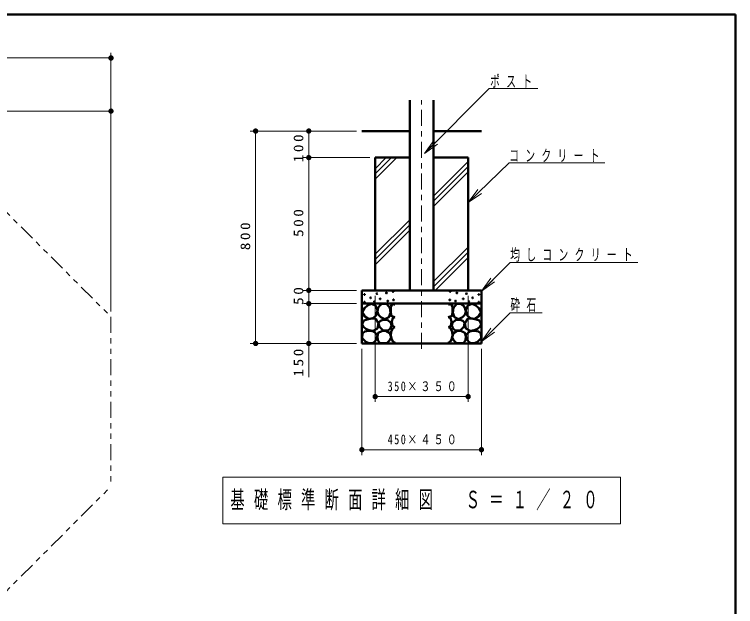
# Model space of a CAD drawing. Units: millimetres on the paper, with parts at other scales. Extents: x -385 to 0, y -594 to 267.
# Drawn here: x -135.7 to 0, y -438.5 to -327 of the extents above; entities that cross this region are included whole.
import ezdxf

# ---------------------------------------------------------------- set-up
doc = ezdxf.new("R2010")
doc.units = ezdxf.units.MM
doc.linetypes.add('USER2', pattern=[6, 3, -1, 1, -1])
doc.linetypes.add('USER3', pattern=[8, 3, -1, 1, -1, 1, -1])
doc.layers.add('LY_1', color=140, linetype='Continuous', lineweight=50)
doc.styles.add('ＭＳ ゴシック', font='')
doc.styles.get('ＭＳ ゴシック').set_extended_font_data('MS Gothic')

# ---------------------------------------------------------------- blocks, each defined once
blk = doc.blocks.new('filled_dot')
at = {"color": 0, "linetype": 'Continuous', "lineweight": -2, "const_width": 1.25}
blk.add_lwpolyline([(-0.625, 0, 1), (0.625, 0, 1)], format="xyb", close=True, dxfattribs=at)

msp = doc.modelspace()

# ---------------------------------------------------------------- linework, layer by layer
at = {"layer": 'LY_1', "color": 7}
for p, q in [((0, -327), (-385, -327)), ((0, -594), (0, -327))]:
    msp.add_line(p, q, dxfattribs=at)
at = {"layer": 'LY_1', "color": 7, "lineweight": 13}
for p, q in [((-351.985, -335.203), (-117.555, -335.203)), ((-117.555, -382.936), (-117.555, -334.203)), ((-58.57, -353.184), (-46.358, -340.972)), ((-46.358, -340.972), (-37.209, -340.972)), ((-117.555, -382.936), (-117.555, -344.203)), ((-174.605, -345.203), (-117.555, -345.203)), ((-81.333, -348.958), (-91.333, -348.958)), ((-90.333, -388.958), (-90.333, -348.958)), ((-71.333, -348.958), (-81.333, -348.958)), ((-80.333, -353.958), (-80.333, -348.958)), ((-58.57, -353.184), (-56.802, -350.709)), ((-58.57, -353.184), (-56.449, -351.063)), ((-56.095, -351.416), (-58.57, -353.184)), ((-68.833, -353.958), (-81.333, -353.958)), ((-80.333, -378.958), (-80.333, -353.958)), ((-67.833, -356.05), (-65.741, -353.958)), ((-67.833, -357.04), (-64.751, -353.958)), ((-67.833, -358.03), (-63.761, -353.958)), ((-56.856, -361.194), (-50.333, -354.672)), ((-50.333, -362.444), (-42.608, -354.948)), ((-42.608, -354.948), (-24.608, -354.948)), ((-56.856, -362.184), (-50.333, -355.662)), ((-56.856, -363.174), (-50.333, -356.652)), ((-50.333, -362.444), (-48.528, -359.996)), ((-50.333, -362.444), (-48.18, -360.355)), ((-47.832, -360.714), (-50.333, -362.444)), ((-67.833, -372.172), (-61.311, -365.649)), ((-67.833, -373.162), (-61.311, -366.639)), ((-67.833, -374.152), (-61.311, -367.629)), ((-56.856, -377.316), (-50.333, -370.794)), ((-56.856, -378.306), (-50.333, -371.784)), ((-56.517, -378.958), (-50.333, -372.774)), ((-47.833, -379.138), (-42.424, -373.729)), ((-42.424, -373.729), (-18.424, -373.729)), ((-47.833, -379.138), (-46.065, -376.663)), ((-47.833, -379.138), (-45.712, -377.017)), ((-45.358, -377.37), (-47.833, -379.138)), ((-71.333, -378.958), (-81.333, -378.958)), ((-80.333, -381.458), (-80.333, -378.958)), ((-67.833, -379.958), (-67.833, -399.958)), ((-50.333, -379.958), (-50.333, -399.958)), ((-71.333, -381.458), (-81.333, -381.458)), ((-80.333, -395.327), (-80.333, -381.458)), ((-47.833, -388.574), (-42.424, -383.165)), ((-42.424, -383.165), (-36.38, -383.165)), ((-47.833, -388.574), (-46.065, -386.099)), ((-47.833, -388.574), (-45.712, -386.453)), ((-45.358, -386.806), (-47.833, -388.574)), ((-81.333, -388.958), (-91.333, -388.958)), ((-71.333, -388.958), (-81.333, -388.958)), ((-70.333, -389.958), (-70.333, -409.958)), ((-47.833, -389.958), (-47.833, -409.958)), ((-50.333, -398.958), (-67.833, -398.958)), ((-47.833, -408.958), (-70.333, -408.958)), ((-96.483, -414.135), (-96.483, -422.935)), ((-21.683, -414.135), (-96.483, -414.135)), ((-21.683, -422.935), (-21.683, -414.135)), ((-96.483, -422.935), (-21.683, -422.935))]:
    msp.add_line(p, q, dxfattribs=at)
at = {"layer": 'LY_1'}
for p, q in [((-61.311, -378.958), (-61.311, -343.151)), ((-56.856, -378.958), (-56.856, -343.151)), ((-61.311, -348.958), (-70.333, -348.958)), ((-47.833, -348.958), (-56.856, -348.958)), ((-67.833, -353.958), (-67.833, -378.958)), ((-61.311, -353.958), (-67.833, -353.958)), ((-50.333, -353.958), (-56.856, -353.958)), ((-50.333, -353.958), (-50.333, -378.958)), ((-70.333, -378.958), (-70.333, -388.958)), ((-47.833, -378.958), (-70.333, -378.958)), ((-47.833, -378.958), (-47.833, -388.958)), ((-47.833, -381.458), (-70.333, -381.458)), ((-47.833, -388.958), (-70.333, -388.958))]:
    msp.add_line(p, q, dxfattribs=at)
at = {"layer": 'LY_1', "color": 7, "linetype": 'USER2', "lineweight": 13}
msp.add_line((-59.083, -389.981), (-59.083, -343.151), dxfattribs=at)
at = {"layer": 'LY_1', "color": 7, "linetype": 'USER3', "lineweight": 13}
for p, q in [((-140.137, -361.354), (-117.555, -383.936)), ((-117.555, -383.936), (-117.555, -415.872)), ((-140.137, -438.454), (-117.555, -415.872))]:
    msp.add_line(p, q, dxfattribs=at)
at = {"layer": 'LY_1'}
for points in [[(-69.088, -384.317), (-69.758, -383.864), (-70.283, -383.05), (-69.866, -382.325), (-69.269, -381.818), (-68.58, -381.492), (-67.766, -381.836), (-67.496, -382.298), (-67.421, -382.832), (-67.729, -383.756), (-68.254, -384.19)], [(-65.989, -384.376), (-66.765, -384.03), (-67.184, -383.578), (-67.391, -383.017), (-67.24, -382.262), (-66.93, -381.805), (-66.485, -381.507), (-65.644, -381.55), (-65.061, -382.24), (-64.975, -383.211), (-65.234, -384.03)], [(-52.178, -384.376), (-51.401, -384.03), (-50.982, -383.578), (-50.776, -383.017), (-50.927, -382.262), (-51.237, -381.805), (-51.682, -381.507), (-52.523, -381.55), (-53.105, -382.24), (-53.191, -383.211), (-52.933, -384.03)], [(-49.079, -384.317), (-48.409, -383.864), (-47.884, -383.05), (-48.3, -382.325), (-48.898, -381.818), (-49.586, -381.492), (-50.401, -381.836), (-50.67, -382.298), (-50.745, -382.832), (-50.437, -383.756), (-49.912, -384.19)], [(-68.943, -386.454), (-69.576, -386.182), (-70.048, -385.822), (-70.283, -385.349), (-69.939, -384.661), (-69.069, -384.372), (-68.335, -384.236), (-67.693, -384.335), (-67.204, -385.186), (-67.421, -386.146), (-68.2, -386.599)], [(-66.355, -386.533), (-67.002, -385.821), (-67.175, -385.066), (-66.856, -384.71), (-66.334, -384.505), (-65.514, -384.505), (-64.867, -385.066), (-64.759, -385.562), (-65.04, -386.187), (-65.428, -386.489)], [(-51.811, -386.533), (-51.164, -385.821), (-50.991, -385.066), (-51.311, -384.71), (-51.833, -384.505), (-52.652, -384.505), (-53.299, -385.066), (-53.407, -385.562), (-53.127, -386.187), (-52.738, -386.489)], [(-49.224, -386.454), (-48.59, -386.182), (-48.119, -385.822), (-47.884, -385.349), (-48.228, -384.661), (-49.097, -384.372), (-49.831, -384.236), (-50.473, -384.335), (-50.962, -385.186), (-50.745, -386.146), (-49.966, -386.599)], [(-68.961, -388.899), (-69.576, -388.645), (-70.283, -387.939), (-70.21, -387.088), (-69.769, -386.707), (-69.178, -386.545), (-68.662, -386.559), (-68.164, -386.726), (-67.68, -387.065), (-67.421, -387.523), (-67.802, -388.446), (-68.273, -388.881)], [(-67.412, -387.611), (-67.24, -386.921), (-66.593, -386.64), (-65.795, -386.597), (-65.104, -386.985), (-64.802, -387.784), (-65.061, -388.344), (-65.579, -388.819), (-66.398, -388.927), (-66.981, -388.884), (-67.352, -388.352)], [(-50.754, -387.611), (-50.927, -386.921), (-51.574, -386.64), (-52.372, -386.597), (-53.062, -386.985), (-53.364, -387.784), (-53.105, -388.344), (-52.587, -388.819), (-51.768, -388.927), (-51.185, -388.884), (-50.814, -388.352)], [(-49.206, -388.899), (-48.59, -388.645), (-47.884, -387.939), (-47.956, -387.088), (-48.398, -386.707), (-48.988, -386.545), (-49.504, -386.559), (-50.002, -386.726), (-50.486, -387.065), (-50.745, -387.523), (-50.365, -388.446), (-49.894, -388.881)]]:
    msp.add_lwpolyline(points, close=True, dxfattribs=at)
for points in [[(-64.119, -381.673), (-64.59, -381.51), (-64.916, -382.017), (-64.88, -382.832), (-64.844, -383.774), (-64.101, -383.991)], [(-54.047, -381.673), (-53.576, -381.51), (-53.25, -382.017), (-53.286, -382.832), (-53.323, -383.774), (-54.065, -383.991)], [(-64.119, -384.009), (-64.518, -384.19), (-64.699, -384.842), (-64.59, -385.657), (-64.137, -385.875)], [(-54.047, -384.009), (-53.649, -384.19), (-53.467, -384.842), (-53.576, -385.657), (-54.029, -385.875)], [(-64.119, -385.875), (-64.482, -386.092), (-64.826, -386.78), (-64.862, -387.504), (-64.681, -388.229), (-64.427, -388.627), (-64.083, -388.863)], [(-54.047, -385.875), (-53.685, -386.092), (-53.341, -386.78), (-53.304, -387.504), (-53.486, -388.229), (-53.739, -388.627), (-54.083, -388.863)]]:
    msp.add_lwpolyline(points, dxfattribs=at)
for centre in [(-69.849, -379.727), (-67.5, -379.572), (-65.719, -379.443), (-64.454, -379.184), (-53.712, -379.184), (-52.447, -379.443), (-50.666, -379.572), (-48.317, -379.727), (-69.849, -381.172), (-68.687, -380.346), (-67.991, -381.095), (-66.906, -380.552), (-65.461, -380.965), (-64.377, -380.759), (-53.789, -380.759), (-52.705, -380.965), (-51.26, -380.552), (-50.176, -381.095), (-49.479, -380.346), (-48.317, -381.172)]:
    msp.add_circle(centre, 0.0774, dxfattribs=at)

# ---------------------------------------------------------------- block references
at = {"layer": 'LY_1', "color": 7, "lineweight": 13, "xscale": 0.4, "yscale": 0.4}
for p, rotation in [((-117.555, -335.203), 180), ((-117.555, -345.203), 180), ((-90.333, -348.958), 270), ((-80.333, -348.958), 270), ((-80.333, -353.958), 270), ((-80.333, -353.958), 90), ((-80.333, -378.958), 270), ((-80.333, -378.958), 90), ((-80.333, -381.458), 270), ((-80.333, -381.458), 90), ((-90.333, -388.958), 90), ((-80.333, -388.958), 90), ((-50.333, -398.958), 180), ((-47.833, -408.958), 180)]:
    msp.add_blockref('filled_dot', p, dxfattribs=dict(at, rotation=rotation))
for p in [(-67.833, -398.958), (-70.333, -408.958)]:
    msp.add_blockref('filled_dot', p, dxfattribs=at)

# ---------------------------------------------------------------- texts
at = {"layer": 'LY_1', "color": 7, "style": 'ＭＳ ゴシック'}
for s, insert, char_height, attachment_point in [('\\T1.64;\\W0.6;ポスト', (-46.209, -340.822), 2.199, 7), ('\\T1.64;\\W0.6;コンクリート', (-42.608, -354.798), 2.199, 7), ('\\T1.64;\\W0.6;均しコンクリート', (-42.424, -373.579), 2.199, 7), ('\\T1.64;\\W0.6;砕石', (-42.38, -383.015), 2.199, 7), ('\\T1.32;\\W0.75;350×３５０', (-58.676, -397.958), 1.833, 8), ('\\T1.32;\\W0.75;450×４５０', (-58.676, -407.958), 1.833, 8), ('\\T1.64;\\W0.6;基礎標準断面詳細図\u3000Ｓ＝１／２０', (-95.083, -418.535), 3.299, 4)]:
    msp.add_mtext(s, dxfattribs=dict(at, insert=insert, char_height=char_height, attachment_point=attachment_point))
at = {"layer": 'LY_1', "color": 7, "char_height": 1.833, "attachment_point": 8, "rotation": 90, "style": 'ＭＳ ゴシック'}
for s, insert in [('\\T1.33;\\W1.15;100', (-81.333, -351.975)), ('\\T1.33;\\W1.15;500', (-81.333, -366.041)), ('\\T1.33;\\W1.15;800', (-91.333, -368.541)), ('\\T1.34;\\W1.15;50', (-81.333, -379.78)), ('\\T1.33;\\W1.15;150', (-81.333, -392.327))]:
    msp.add_mtext(s, dxfattribs=dict(at, insert=insert))

doc.saveas('drawing.dxf')
